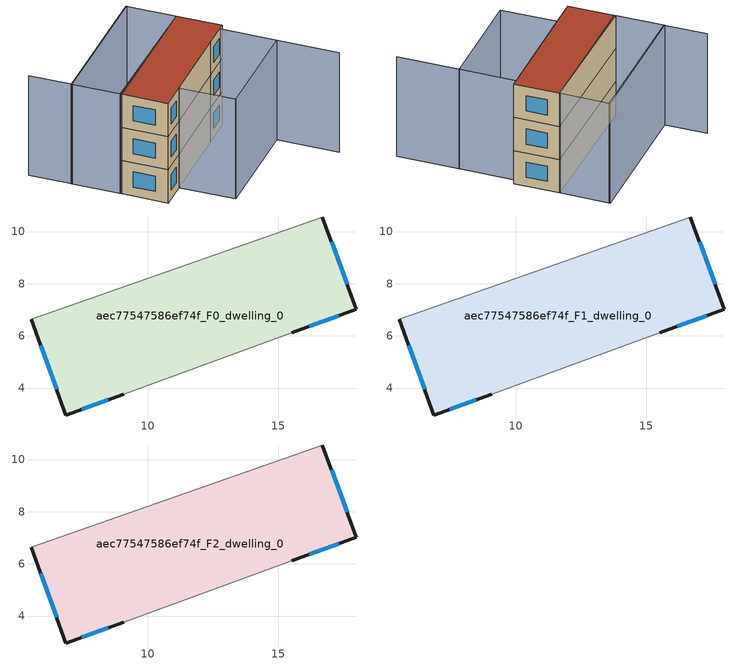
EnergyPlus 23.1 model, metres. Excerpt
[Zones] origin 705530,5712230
aec77547586ef74f_F0_dwelling_0
 floor ground (EU_floor_Construction): 16.69,10.56 17.99,7.01 15.52,6.12 9.06,3.77 6.85,2.96 5.52,6.63 z0
 wall outside (EU_wall_Construction): 15.52,6.12 17.99,7.01 16.69,10.56 / 5.52,6.63 6.85,2.96 9.06,3.77 z0:3
 wall adiabatic (EU_wall_Construction): 9.06,3.77 15.52,6.12 / 16.69,10.56 5.52,6.63 z0:3
 window (EU_Window_Construction): 17.64,7.97 17.04,9.6 / 16.19,6.36 17.32,6.77 / 7.45,3.18 8.47,3.55 / 5.88,5.64 6.49,3.96 z0.81:2.19
aec77547586ef74f_F1_dwelling_0
 floor to aec77547586ef74f_F0_dwelling_0 (EU_floor_Construction): 16.69,10.56 17.99,7.01 15.52,6.12 9.06,3.77 6.85,2.96 5.52,6.63 z3
 wall outside (EU_wall_Construction): 15.52,6.12 17.99,7.01 16.69,10.56 / 5.52,6.63 6.85,2.96 9.06,3.77 z3:6
 wall adiabatic (EU_wall_Construction): 9.06,3.77 15.52,6.12 / 16.69,10.56 5.52,6.63 z3:6
 window (EU_Window_Construction): 17.64,7.97 17.04,9.6 / 16.19,6.36 17.32,6.77 / 7.45,3.18 8.47,3.55 / 5.88,5.64 6.49,3.96 z3.81:5.19
aec77547586ef74f_F2_dwelling_0
 floor to aec77547586ef74f_F1_dwelling_0 (EU_floor_Construction): 16.69,10.56 17.99,7.01 15.52,6.12 9.06,3.77 6.85,2.96 5.52,6.63 z6
 wall outside (EU_wall_Construction): 15.52,6.12 17.99,7.01 16.69,10.56 / 5.52,6.63 6.85,2.96 9.06,3.77 z6:9
 wall adiabatic (EU_wall_Construction): 9.06,3.77 15.52,6.12 / 16.69,10.56 5.52,6.63 z6:9
 window (EU_Window_Construction): 17.64,7.97 17.04,9.6 / 16.19,6.36 17.32,6.77 / 7.45,3.18 8.47,3.55 / 5.88,5.64 6.49,3.96 z6.81:8.19
 roof outside (EU_roof_Construction): 15.52,6.12 17.99,7.01 16.69,10.56 5.52,6.63 6.85,2.96 9.06,3.77 z9
shading: 15.32,14.33 4.17,10.28 / 4.17,10.28 2.95,13.64 / 10.62,-0.58 19.05,2.5 / 19.05,2.5 20.81,-2.3 / 9.03,3.76 17.49,6.84 / 17.49,6.84 19.07,2.5 / 19.07,2.5 10.62,-0.58 / 10.62,-0.58 9.03,3.76 / 15.29,14.41 16.69,10.56 / 16.69,10.56 5.54,6.51 / 5.54,6.51 4.15,10.36 / 4.15,10.36 15.29,14.41 z0:9
[Building]
EU S2 Campaign: North Axis=0; Terrain=City; Solar Distribution=FullExterior
[Site:Location]
London: Latitude=51.5; Longitude=-0.5; Time Zone=0; Elevation=25
[SizingPeriod:WeatherFileDays]
AnnualSizingPeriod: Begin Month=1; Begin Day of Month=1; End Month=12; End Day of Month=31; Day of Week for Start Day=Monday; Use Weather File Daylight Saving Period=No; Use Weather File Rain and Snow Indicators=No
[MATERIAL]
EU_InternalMass_Material: Roughness=MediumRough; Thickness=0.1; Conductivity=1; Density=1800; Specific Heat=900; Thermal Absorptance=0.9; Solar Absorptance=0.7; Visible Absorptance=0.7
[MATERIAL:NOMASS] Roughness=MediumRough; Thermal Absorptance=0.9; Solar Absorptance=0.7; Visible Absorptance=0.7
Name | Thermal Resistance
EU_wall_NoMass | 0.727863
EU_roof_NoMass | 0.773354
EU_floor_NoMass | 1.79329
[WINDOWMATERIAL:SIMPLEGLAZINGSYSTEM]
EU_Window_SimpleGlazing: UFactor=2.58614; Solar Heat Gain Coefficient=0.76; Visible Transmittance=0.76
[CONSTRUCTION]
EU_wall_Construction: EU_wall_NoMass
EU_roof_Construction: EU_roof_NoMass
EU_floor_Construction: EU_floor_NoMass
EU_Window_Construction: EU_Window_SimpleGlazing
EU_InternalMass_Construction: EU_InternalMass_Material
[ZONE] Type=1; Multiplier=1; Ceiling Height=autocalculate; Volume=136.354; Floor Area=autocalculate; Part of Total Floor Area=Yes
aec77547586ef74f_F0_dwelling_0; aec77547586ef74f_F1_dwelling_0; aec77547586ef74f_F2_dwelling_0
[INTERNALMASS] Construction=EU_InternalMass_Construction; Surface Area=45.451
Name | Zone or ZoneList
aec77547586ef74f_F0_dwelling_0_EU_InternalMass | aec77547586ef74f_F0_dwelling_0
aec77547586ef74f_F1_dwelling_0_EU_InternalMass | aec77547586ef74f_F1_dwelling_0
aec77547586ef74f_F2_dwelling_0_EU_InternalMass | aec77547586ef74f_F2_dwelling_0
[OTHEREQUIPMENT] Fuel Type=Electricity; Design Level Calculation Method=Watts/Area; Power per Zone Floor Area=1; Fraction Latent=0; Fraction Radiant=0; Fraction Lost=0; Carbon Dioxide Generation Rate=0; EndUse Subcategory=EU_Step8_InternalGains
Name | Zone or ZoneList or Space or SpaceList | Schedule
EU_Step8_InternalGain_aec77547586ef74f_F0_dwelling_0_f000 | aec77547586ef74f_F0_dwelling_0 | EU_Step8_GainSchedule_aec77547586ef74f_F0_dwelling_0_f000
EU_Step8_InternalGain_aec77547586ef74f_F1_dwelling_0_f000 | aec77547586ef74f_F1_dwelling_0 | EU_Step8_GainSchedule_aec77547586ef74f_F1_dwelling_0_f000
EU_Step8_InternalGain_aec77547586ef74f_F2_dwelling_0_f000 | aec77547586ef74f_F2_dwelling_0 | EU_Step8_GainSchedule_aec77547586ef74f_F2_dwelling_0_f000
[ZONEVENTILATION:DESIGNFLOWRATE] Schedule=EU_AlwaysOn; Design Flow Rate Calculation Method=AirChanges/Hour; Air Changes per Hour=0.484901; Ventilation Type=Natural; Fan Pressure Rise=0; Fan Total Efficiency=1; Constant Term Coefficient=1; Temperature Term Coefficient=0; Velocity Term Coefficient=0; Velocity Squared Term Coefficient=0; Minimum Indoor Temperature=-100; Maximum Indoor Temperature=100; Delta Temperature=-100; Minimum Outdoor Temperature=-100; Maximum Outdoor Temperature=100; Maximum Wind Speed=40
Name | Zone or ZoneList or Space or SpaceList
EU_ConstantAir_aec77547586ef74f_F0_dwelling_0 | aec77547586ef74f_F0_dwelling_0
EU_ConstantAir_aec77547586ef74f_F1_dwelling_0 | aec77547586ef74f_F1_dwelling_0
EU_ConstantAir_aec77547586ef74f_F2_dwelling_0 | aec77547586ef74f_F2_dwelling_0
[HVACTEMPLATE:THERMOSTAT] Constant Heating Setpoint=20; Constant Cooling Setpoint=50
EU_HeatOnly_aec77547586ef74f_F0_dwelling_0; EU_HeatOnly_aec77547586ef74f_F1_dwelling_0; EU_HeatOnly_aec77547586ef74f_F2_dwelling_0
[HVACTEMPLATE:ZONE:IDEALLOADSAIRSYSTEM] System Availability Schedule=EU_AlwaysOn; Maximum Heating Supply Air Temperature=50; Minimum Cooling Supply Air Temperature=13; Maximum Heating Supply Air Humidity Ratio=0.0156; Minimum Cooling Supply Air Humidity Ratio=0.0077; Heating Limit=NoLimit; Cooling Limit=NoLimit; Heating Availability Schedule=EU_AlwaysOn; Cooling Availability Schedule=EU_CoolingOff; Dehumidification Control Type=ConstantSensibleHeatRatio; Cooling Sensible Heat Ratio=0.7; Dehumidification Setpoint=60; Humidification Control Type=None; Humidification Setpoint=30; Outdoor Air Method=None; Outdoor Air Flow Rate per Person=0.00944; Outdoor Air Flow Rate per Zone Floor Area=0; Outdoor Air Flow Rate per Zone=0; Demand Controlled Ventilation Type=None; Outdoor Air Economizer Type=NoEconomizer; Heat Recovery Type=None; Sensible Heat Recovery Effectiveness=0.7; Latent Heat Recovery Effectiveness=0.65
Name | Template Thermostat
aec77547586ef74f_F0_dwelling_0 | EU_HeatOnly_aec77547586ef74f_F0_dwelling_0
aec77547586ef74f_F1_dwelling_0 | EU_HeatOnly_aec77547586ef74f_F1_dwelling_0
aec77547586ef74f_F2_dwelling_0 | EU_HeatOnly_aec77547586ef74f_F2_dwelling_0
[SIZING:ZONE] Zone Cooling Design Supply Air Temperature Input Method=SupplyAirTemperature; Zone Cooling Design Supply Air Temperature=13; Zone Heating Design Supply Air Temperature Input Method=SupplyAirTemperature; Zone Heating Design Supply Air Temperature=50; Zone Cooling Design Supply Air Humidity Ratio=0.008; Zone Heating Design Supply Air Humidity Ratio=0.008; Cooling Design Air Flow Method=DesignDay; Cooling Design Air Flow Rate=0; Cooling Minimum Air Flow per Zone Floor Area=0.000762; Cooling Minimum Air Flow=0; Cooling Minimum Air Flow Fraction=0.2; Heating Design Air Flow Method=DesignDay; Heating Design Air Flow Rate=0; Heating Maximum Air Flow per Zone Floor Area=0.002032; Heating Maximum Air Flow=0.141576; Heating Maximum Air Flow Fraction=0.3; Account for Dedicated Outdoor Air System=No; Dedicated Outdoor Air System Control Strategy=NeutralSupplyAir; Dedicated Outdoor Air Low Setpoint Temperature for Design=autosize; Dedicated Outdoor Air High Setpoint Temperature for Design=autosize; Zone Load Sizing Method=Sensible Load Only No Latent Load; Zone Latent Cooling Design Supply Air Humidity Ratio Input Method=HumidityRatioDifference; Zone Cooling Design Supply Air Humidity Ratio Difference=0.005; Zone Latent Heating Design Supply Air Humidity Ratio Input Method=HumidityRatioDifference; Zone Humidification Design Supply Air Humidity Ratio Difference=0.005
aec77547586ef74f_F0_dwelling_0; aec77547586ef74f_F1_dwelling_0; aec77547586ef74f_F2_dwelling_0
[SCHEDULE:CONSTANT]
Name | Hourly Value
EU_AlwaysOn | 1
EU_CoolingOff | 0
[SCHEDULE:FILE] Column Number=1; Rows to Skip at Top=0; Number of Hours of Data=8760; Column Separator=Comma; Interpolate to Timestep=No; Minutes per Item=60; Adjust Schedule for Daylight Savings=Yes
Name | File
EU_Step8_GainSchedule_aec77547586ef74f_F0_dwelling_0_f000 | ../../schedules/aec77547586ef74f/aec77547586ef74f_F0_dwelling_0_f000_gain.csv
EU_Step8_GainSchedule_aec77547586ef74f_F1_dwelling_0_f000 | ../../schedules/aec77547586ef74f/aec77547586ef74f_F1_dwelling_0_f000_gain.csv
EU_Step8_GainSchedule_aec77547586ef74f_F2_dwelling_0_f000 | ../../schedules/aec77547586ef74f/aec77547586ef74f_F2_dwelling_0_f000_gain.csv
